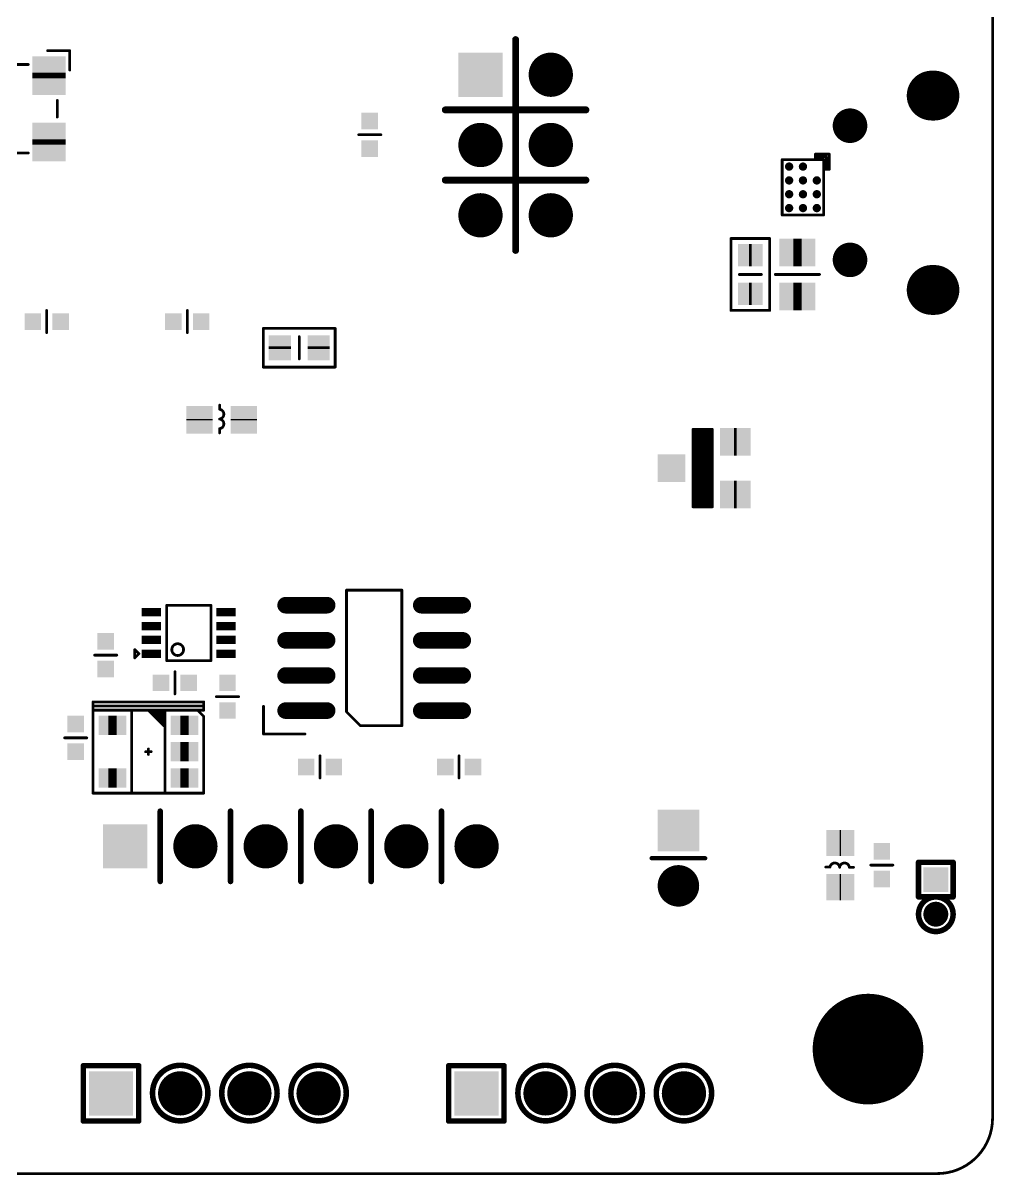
# Model space of a CAD drawing. Extents: x 100 to 205, y 100 to 175.
# Drawn here: x 169.97 to 205.05, y 99.95 to 141.59 of the extents above; entities that cross this region are included whole.
import ezdxf

# ---------------------------------------------------------------- set-up
doc = ezdxf.new("R2010")
doc.units = 0
doc.layers.get('0').update_dxf_attribs({"linetype": 'CONTINUOUS'})
doc.layers.add('MASK-BOTTOM_PHO', color=5, linetype='CONTINUOUS')
doc.layers.add('SILK-BOTTOM_PHO', color=14, linetype='CONTINUOUS')

# ---------------------------------------------------------------- blocks, each defined once
blk = doc.blocks.new('ROUND_1')
at = {"const_width": 0.050038}
blk.add_lwpolyline([(-0.025018, 0, 1), (0.025018, 0, 1)], format="xyb", close=True, dxfattribs=at)
blk = doc.blocks.new('ROUND_6')
at = {"const_width": 0.099948}
blk.add_lwpolyline([(-0.049974, 0, 1), (0.049974, 0, 1)], format="xyb", close=True, dxfattribs=at)
blk = doc.blocks.new('ROUND_22')
at = {"const_width": 0.124968}
blk.add_lwpolyline([(-0.062484, 0, 1), (0.062484, 0, 1)], format="xyb", close=True, dxfattribs=at)
blk = doc.blocks.new('ROUND_61')
at = {"const_width": 0.075056}
blk.add_lwpolyline([(-0.037528, 0, 1), (0.037528, 0, 1)], format="xyb", close=True, dxfattribs=at)
blk = doc.blocks.new('ROUND_32')
at = {"const_width": 1.999996}
blk.add_lwpolyline([(-0.999998, 0, 1), (0.999998, 0, 1)], format="xyb", close=True, dxfattribs=at)
blk = doc.blocks.new('SQUARE_33')
blk.add_solid([(0.499998, 0.499998), (0.499998, -0.499998), (-0.499998, 0.499998), (-0.499998, -0.499998)])
blk = doc.blocks.new('ROUND_11')
at = {"const_width": 0.44996}
blk.add_lwpolyline([(-0.22498, 0, 1), (0.22498, 0, 1)], format="xyb", close=True, dxfattribs=at)
blk = doc.blocks.new('SQUARE_162')
blk.add_solid([(0.44996, 0.44996), (0.44996, -0.44996), (-0.44996, 0.44996), (-0.44996, -0.44996)])
blk = doc.blocks.new('SQUARE_170')
blk.add_solid([(0.799972, 0.799972), (0.799972, -0.799972), (-0.799972, 0.799972), (-0.799972, -0.799972)])
blk = doc.blocks.new('ROUND_171')
at = {"const_width": 0.799972}
blk.add_lwpolyline([(-0.399986, 0, 1), (0.399986, 0, 1)], format="xyb", close=True, dxfattribs=at)
blk = doc.blocks.new('SQUARE_176')
blk.add_solid([(0.750062, 0.750062), (0.750062, -0.750062), (-0.750062, 0.750062), (-0.750062, -0.750062)])
blk = doc.blocks.new('ROUND_177')
at = {"const_width": 0.75006}
blk.add_lwpolyline([(-0.37503, 0, 1), (0.37503, 0, 1)], format="xyb", close=True, dxfattribs=at)
blk = doc.blocks.new('ROUND_187')
at = {"const_width": 0.149986}
blk.add_lwpolyline([(-0.074994, 0, 1), (0.074994, 0, 1)], format="xyb", close=True, dxfattribs=at)
blk = doc.blocks.new('SQUARE_191')
blk.add_solid([(0.299974, 0.299974), (0.299974, -0.299974), (-0.299974, 0.299974), (-0.299974, -0.299974)])
blk = doc.blocks.new('ROUND_230')
at = {"const_width": 0.624966}
blk.add_lwpolyline([(-0.312484, 0, 1), (0.312484, 0, 1)], format="xyb", close=True, dxfattribs=at)
blk = doc.blocks.new('SQUARE_10')
blk.add_solid([(0.350012, 0.350012), (0.350012, -0.350012), (-0.350012, 0.350012), (-0.350012, -0.350012)])
blk = doc.blocks.new('ROUND_45')
at = {"const_width": 0.900048}
blk.add_lwpolyline([(-0.450024, 0, 1), (0.450024, 0, 1)], format="xyb", close=True, dxfattribs=at)
blk = doc.blocks.new('SQUARE_48')
blk.add_solid([(0.599948, 0.599948), (0.599948, -0.599948), (-0.599948, 0.599948), (-0.599948, -0.599948)])
blk = doc.blocks.new('SQUARE_166')
blk.add_solid([(0.47498, 0.47498), (0.47498, -0.47498), (-0.47498, 0.47498), (-0.47498, -0.47498)])
blk = doc.blocks.new('SQUARE_178')
blk.add_solid([(0.149986, 0.149986), (0.149986, -0.149986), (-0.149986, 0.149986), (-0.149986, -0.149986)])
blk = doc.blocks.new('SQUARE_188')
blk.add_solid([(0.40005, 0.40005), (0.40005, -0.40005), (-0.40005, 0.40005), (-0.40005, -0.40005)])
blk = doc.blocks.new('ROUND_219')
at = {"const_width": 0.299974}
blk.add_lwpolyline([(-0.149986, 0, 1), (0.149986, 0, 1)], format="xyb", close=True, dxfattribs=at)

msp = doc.modelspace()

# ---------------------------------------------------------------- linework, layer by layer
at = {"layer": 'MASK-BOTTOM_PHO'}
for points, const_width in [([(205.000098, 172.999908), (205.000098, 102.00005)], 0.100076), ([(170.908726, 139.590018), (170.908726, 139.789916)], 1.199896), ([(202.900026, 138.964924), (202.79995, 138.964924)], 1.800098), ([(202.900026, 138.964924), (202.79995, 138.964924)], 1.800098), ([(170.908726, 137.189972), (170.908726, 137.38987)], 1.199896), ([(198.099934, 133.299962), (197.79996, 133.299962)], 0.999996), ([(196.299836, 133.199886), (196.200014, 133.199886)], 0.8001), ([(202.900026, 131.939792), (202.79995, 131.939792)], 1.800098), ([(202.900026, 131.939792), (202.79995, 131.939792)], 1.800098), ([(196.299836, 131.800092), (196.200014, 131.800092)], 0.8001), ([(198.099934, 131.700016), (197.79996, 131.700016)], 0.999996), ([(179.250086, 129.899918), (179.250086, 129.800096)], 0.8001), ([(180.64988, 129.899918), (180.64988, 129.800096)], 0.8001), ([(176.349914, 127.225044), (176.349914, 127.275082)], 0.94996), ([(177.950114, 127.225044), (177.950114, 127.275082)], 0.94996), ([(195.656454, 126.45009), (195.75653, 126.45009)], 0.999996), ([(195.656454, 124.549916), (195.75653, 124.549916)], 0.999996), ([(180.958998, 120.544844), (179.45862, 120.544844)], 0.599948), ([(185.858912, 120.544844), (184.358788, 120.544844)], 0.599948), ([(174.808896, 120.289828), (174.408846, 120.289828)], 0.299972), ([(177.508916, 120.289828), (177.108866, 120.289828)], 0.299972), ([(174.808896, 119.789956), (174.408846, 119.789956)], 0.299972), ([(177.508916, 119.789956), (177.108866, 119.789956)], 0.299972), ([(180.958998, 119.274844), (179.45862, 119.274844)], 0.599948), ([(185.858912, 119.274844), (184.358788, 119.274844)], 0.599948), ([(174.808896, 119.28983), (174.408846, 119.28983)], 0.299972), ([(177.508916, 119.28983), (177.108866, 119.28983)], 0.299972), ([(174.808896, 118.789958), (174.408846, 118.789958)], 0.299972), ([(177.508916, 118.789958), (177.108866, 118.789958)], 0.299972), ([(180.958998, 118.004844), (179.45862, 118.004844)], 0.599948), ([(185.858912, 118.004844), (184.358788, 118.004844)], 0.599948), ([(180.958998, 116.734844), (179.45862, 116.734844)], 0.599948), ([(185.858912, 116.734844), (184.358788, 116.734844)], 0.599948), ([(173.34992, 116.19992), (173.049946, 116.19992)], 0.700024), ([(175.950118, 116.19992), (175.64989, 116.19992)], 0.700024), ([(175.950118, 115.24996), (175.64989, 115.24996)], 0.700024), ([(173.34992, 114.3), (173.049946, 114.3)], 0.700024), ([(175.950118, 114.3), (175.64989, 114.3)], 0.700024), ([(199.524874, 111.949992), (199.47509, 111.949992)], 0.94996), ([(199.524874, 110.350046), (199.47509, 110.350046)], 0.94996), ([(203.000102, 100.000054), (102.00005, 100.000054)], 0.100076)]:
    msp.add_lwpolyline(points, dxfattribs=dict(at, const_width=const_width))
at = {"layer": 'MASK-BOTTOM_PHO', "const_width": 0.100076}
msp.add_lwpolyline([(203.000102, 100.000054, 0.4142136), (205.000098, 102.00005)], format="xyb", dxfattribs=at)
at = {"layer": 'SILK-BOTTOM_PHO'}
for points, const_width in [([(205.000098, 172.999908), (205.000098, 102.00005)], 0.100076), ([(187.768738, 140.989812), (187.768738, 133.369812)], 0.249936), ([(171.658788, 140.590016), (170.858688, 140.590016)], 0.100076), ([(171.658788, 139.889992), (171.658788, 140.590016)], 0.100076), ([(169.758868, 140.08989), (170.158918, 140.08989)], 0.100076), ([(171.2087, 138.18997), (171.2087, 138.789918)], 0.100076), ([(190.308738, 138.449812), (185.228738, 138.449812)], 0.249936), ([(182.099966, 137.54989), (182.900066, 137.54989)], 0.100076), ([(169.758868, 136.889998), (170.158918, 136.889998)], 0.100076), ([(197.39991, 136.649968), (198.149972, 136.649968)], 0.100076), ([(197.39991, 134.649972), (197.39991, 136.649968)], 0.100076), ([(198.149972, 136.649968), (198.900034, 136.649968)], 0.100076), ([(199.099932, 136.85012), (198.60006, 136.85012)], 0.100076), ([(198.60006, 136.85012), (198.60006, 136.700006)], 0.100076), ([(199.00011, 136.750044), (198.60006, 136.750044)], 0.100076), ([(198.60006, 136.750044), (198.60006, 136.649968)], 0.100076), ([(198.900034, 136.649968), (198.900034, 134.649972)], 0.100076), ([(199.00011, 136.299956), (199.00011, 136.750044)], 0.100076), ([(199.099932, 136.299956), (199.099932, 136.85012)], 0.100076), ([(198.900034, 136.299956), (199.00011, 136.299956)], 0.100076), ([(198.950072, 136.299956), (199.099932, 136.299956)], 0.100076), ([(190.308738, 135.909812), (185.228738, 135.909812)], 0.249936), ([(198.900034, 134.649972), (197.39991, 134.649972)], 0.100076), ([(195.550028, 131.19989), (195.550028, 133.800088)], 0.100076), ([(195.550028, 133.800088), (196.950076, 133.800088)], 0.100076), ([(196.950076, 133.800088), (196.950076, 131.500118)], 0.100076), ([(195.850002, 132.500116), (196.650102, 132.500116)], 0.100076), ([(197.149974, 132.500116), (198.74992, 132.500116)], 0.100076), ([(170.82643, 131.197604), (170.82643, 130.397504)], 0.100076), ([(175.90643, 131.197604), (175.90643, 130.397504)], 0.100076), ([(196.950076, 131.19989), (195.550028, 131.19989)], 0.100076), ([(196.950076, 131.500118), (196.950076, 131.19989)], 0.100076), ([(180.950108, 130.549904), (178.649884, 130.549904)], 0.100076), ([(178.649884, 130.549904), (178.649884, 129.15011)], 0.100076), ([(181.250082, 130.549904), (180.950108, 130.549904)], 0.100076), ([(181.250082, 129.15011), (181.250082, 130.549904)], 0.100076), ([(179.95011, 130.24993), (179.95011, 129.450084)], 0.100076), ([(178.649884, 129.15011), (181.250082, 129.15011)], 0.100076), ([(177.078894, 127.774954), (177.078894, 127.624078)], 0.100076), ([(177.072036, 127.275082), (177.078894, 127.274066)], 0.100076), ([(177.072036, 126.92507), (177.072036, 126.774956)], 0.100076), ([(194.87642, 126.899924), (194.176396, 126.899924)], 0.100076), ([(194.176396, 126.899924), (194.176396, 124.100082)], 0.100076), ([(194.176396, 126.889764), (194.87642, 126.889764)], 0.100076), ([(194.176396, 126.799594), (194.87642, 126.799594)], 0.100076), ([(194.176396, 126.709678), (194.87642, 126.709678)], 0.100076), ([(194.176396, 126.619762), (194.87642, 126.619762)], 0.100076), ([(194.87642, 124.100082), (194.87642, 126.899924)], 0.100076), ([(194.176396, 126.529592), (194.87642, 126.529592)], 0.100076), ([(194.176396, 126.439676), (194.87642, 126.439676)], 0.100076), ([(194.176396, 126.34976), (194.87642, 126.34976)], 0.100076), ([(194.176396, 126.25959), (194.87642, 126.25959)], 0.100076), ([(194.176396, 126.169674), (194.87642, 126.169674)], 0.100076), ([(194.176396, 126.079758), (194.87642, 126.079758)], 0.100076), ([(194.176396, 125.989588), (194.87642, 125.989588)], 0.100076), ([(194.176396, 125.899672), (194.87642, 125.899672)], 0.100076), ([(194.176396, 125.809756), (194.87642, 125.809756)], 0.100076), ([(194.176396, 125.719586), (194.87642, 125.719586)], 0.100076), ([(194.176396, 125.62967), (194.87642, 125.62967)], 0.100076), ([(194.176396, 125.539754), (194.87642, 125.539754)], 0.100076), ([(194.176396, 125.449584), (194.87642, 125.449584)], 0.100076), ([(194.176396, 125.359668), (194.87642, 125.359668)], 0.100076), ([(194.176396, 125.269752), (194.87642, 125.269752)], 0.100076), ([(194.176396, 125.179582), (194.87642, 125.179582)], 0.100076), ([(194.176396, 125.089666), (194.87642, 125.089666)], 0.100076), ([(194.176396, 124.99975), (194.87642, 124.99975)], 0.100076), ([(194.176396, 124.90958), (194.87642, 124.90958)], 0.100076), ([(194.176396, 124.819664), (194.87642, 124.819664)], 0.100076), ([(194.176396, 124.729748), (194.87642, 124.729748)], 0.100076), ([(194.176396, 124.639578), (194.87642, 124.639578)], 0.100076), ([(194.176396, 124.549662), (194.87642, 124.549662)], 0.100076), ([(194.176396, 124.459746), (194.87642, 124.459746)], 0.100076), ([(194.176396, 124.369576), (194.87642, 124.369576)], 0.100076), ([(194.176396, 124.27966), (194.87642, 124.27966)], 0.100076), ([(194.176396, 124.189744), (194.87642, 124.189744)], 0.100076), ([(194.176396, 124.100082), (194.87642, 124.100082)], 0.100076), ([(183.658764, 121.089928), (181.658768, 121.089928)], 0.100076), ([(181.658768, 121.089928), (181.658768, 116.689886)], 0.100076), ([(183.658764, 116.190014), (183.658764, 121.089928)], 0.100076), ([(176.758854, 120.540018), (175.158908, 120.540018)], 0.100076), ([(175.158908, 120.540018), (175.158908, 118.540022)], 0.100076), ([(176.758854, 119.54002), (176.758854, 120.540018)], 0.100076), ([(176.758854, 118.540022), (176.758854, 119.54002)], 0.100076), ([(173.35881, 118.73992), (172.55871, 118.73992)], 0.100076), ([(174.15891, 118.789958), (174.008796, 118.939818)], 0.100076), ([(174.008796, 118.939818), (174.008796, 118.639844)], 0.100076), ([(174.008796, 118.639844), (174.15891, 118.789958)], 0.100076), ([(175.158908, 118.540022), (176.758854, 118.540022)], 0.100076), ([(175.458882, 117.339872), (175.458882, 118.139972)], 0.100076), ([(172.500036, 116.800122), (172.500036, 117.050058)], 0.100076), ([(172.500036, 117.050058), (176.500028, 117.050058)], 0.100076), ([(176.500028, 117.050058), (176.500028, 116.750084)], 0.100076), ([(176.958752, 117.239796), (177.758852, 117.239796)], 0.100076), ([(172.500036, 116.750084), (172.500036, 113.75009)], 0.100076), ([(176.274984, 116.750084), (172.500036, 116.750084)], 0.100076), ([(172.524928, 116.899944), (176.474882, 116.899944)], 0.100076), ([(173.900084, 116.750084), (173.900084, 113.75009)], 0.100076), ([(175.09998, 116.750084), (173.900084, 116.750084)], 0.100076), ([(174.524924, 116.724938), (175.062388, 116.187474)], 0.100076), ([(174.600108, 116.724938), (175.062388, 116.262404)], 0.100076), ([(174.675038, 116.724938), (175.062388, 116.337588)], 0.100076), ([(174.775114, 116.724938), (175.087534, 116.412518)], 0.100076), ([(174.850044, 116.750084), (175.075088, 116.52504)], 0.100076), ([(174.95012, 116.750084), (175.075088, 116.625116)], 0.100076), ([(175.09998, 113.75009), (175.09998, 116.750084)], 0.100076), ([(176.500028, 116.750084), (175.999902, 116.750084)], 0.100076), ([(176.500028, 116.52504), (176.274984, 116.750084)], 0.100076), ([(178.658774, 115.889786), (178.658774, 116.889784)], 0.100076), ([(181.658768, 116.689886), (182.158894, 116.190014)], 0.100076), ([(176.500028, 113.75009), (176.500028, 116.52504)], 0.100076), ([(182.158894, 116.190014), (183.658764, 116.190014)], 0.100076), ([(171.474892, 115.750086), (172.274992, 115.750086)], 0.100076), ([(180.158898, 115.889786), (178.658774, 115.889786)], 0.100076), ([(174.500032, 115.350036), (174.500032, 115.149884)], 0.100076), ([(174.399956, 115.24996), (174.600108, 115.24996)], 0.100076), ([(180.699918, 115.1001), (180.699918, 114.3)], 0.100076), ([(185.725054, 114.3), (185.725054, 115.1001)], 0.100076), ([(172.500036, 113.75009), (176.500028, 113.75009)], 0.100076), ([(173.900084, 113.75009), (175.09998, 113.75009)], 0.100076), ([(174.928784, 113.09985), (174.928784, 110.55985)], 0.199898), ([(177.468784, 113.09985), (177.468784, 110.55985)], 0.199898), ([(180.008784, 113.09985), (180.008784, 110.55985)], 0.199898), ([(182.548784, 113.09985), (182.548784, 110.55985)], 0.199898), ([(185.088784, 113.09985), (185.088784, 110.55985)], 0.199898), ([(194.61988, 111.400082), (192.680082, 111.400082)], 0.150114), ([(201.399902, 111.149892), (200.600056, 111.149892)], 0.100076), ([(202.32497, 110.624874), (202.32497, 111.249968)], 0.199898), ([(202.32497, 111.249968), (203.574904, 111.249968)], 0.199898), ([(203.574904, 111.249968), (203.574904, 110.624874)], 0.199898), ([(198.974964, 111.079026), (199.126094, 111.079026)], 0.100076), ([(199.47509, 111.071914), (199.476106, 111.079026)], 0.100076), ([(199.825102, 111.071914), (199.974962, 111.071914)], 0.100076), ([(202.32497, 110.624874), (202.32497, 110.000034)], 0.199898), ([(203.574904, 110.000034), (203.574904, 110.624874)], 0.199898), ([(202.32497, 110.000034), (203.574904, 110.000034)], 0.199898), ([(172.150024, 102.948486), (172.150024, 103.8987)], 0.199898), ([(172.150024, 103.8987), (174.15002, 103.8987)], 0.199898), ([(174.15002, 103.8987), (174.15002, 101.898704)], 0.199898), ([(185.35015, 102.948486), (185.35015, 103.8987)], 0.199898), ([(185.35015, 103.8987), (187.350146, 103.8987)], 0.199898), ([(187.350146, 103.8987), (187.350146, 101.898704)], 0.199898), ([(172.150024, 101.898704), (172.150024, 102.948486)], 0.199898), ([(185.35015, 101.898704), (185.35015, 102.948486)], 0.199898), ([(174.15002, 101.898704), (172.150024, 101.898704)], 0.199898), ([(187.350146, 101.898704), (185.35015, 101.898704)], 0.199898), ([(203.000102, 100.000054), (102.00005, 100.000054)], 0.100076)]:
    msp.add_lwpolyline(points, dxfattribs=dict(at, const_width=const_width))
for points, const_width in [([(177.174906, 127.32512, 0.6098475), (177.078894, 127.624078)], 0.100076), ([(177.072036, 127.275082, 0.1664542), (177.174928, 127.325096)], 0.100076), ([(177.072036, 126.92507, 0.1664542), (177.174928, 126.975084)], 0.100076), ([(177.174906, 126.975108, 0.6098475), (177.078894, 127.274066)], 0.100076), ([(199.425052, 111.175038, 0.6090206), (199.126094, 111.079026)], 0.100076), ([(199.47509, 111.071914, 0.1665025), (199.424998, 111.174984)], 0.100076), ([(199.775064, 111.175038, 0.6090206), (199.476106, 111.079026)], 0.100076), ([(199.825102, 111.071914, 0.1665025), (199.77501, 111.174984)], 0.100076), ([(203.574904, 109.37494, 1), (202.32497, 109.37494)], 0.199898), ([(202.32497, 109.37494, 1), (203.574904, 109.37494)], 0.199898), ([(176.650142, 102.898448, 1.0140676), (174.650146, 102.898448)], 0.199898), ([(179.15001, 102.898448, 1.0140676), (177.150014, 102.898448)], 0.199898), ([(181.650132, 102.898448, 1.0140676), (179.650136, 102.898448)], 0.199898), ([(189.850014, 102.898448, 1.0140676), (187.850018, 102.898448)], 0.199898), ([(192.350136, 102.898448, 1.0140676), (190.35014, 102.898448)], 0.199898), ([(194.850004, 102.898448, 1.0140676), (192.850008, 102.898448)], 0.199898), ([(174.650146, 102.898448, 0.9929132), (176.650142, 102.898448)], 0.199898), ([(177.150014, 102.898448, 0.9929132), (179.15001, 102.898448)], 0.199898), ([(179.650136, 102.898448, 0.9929132), (181.650132, 102.898448)], 0.199898), ([(187.850018, 102.898448, 0.9929132), (189.850014, 102.898448)], 0.199898), ([(190.35014, 102.898448, 0.9929132), (192.350136, 102.898448)], 0.199898), ([(192.850008, 102.898448, 0.9929132), (194.850004, 102.898448)], 0.199898), ([(203.000102, 100.000054, 0.4142136), (205.000098, 102.00005)], 0.100076)]:
    msp.add_lwpolyline(points, format="xyb", dxfattribs=dict(at, const_width=const_width))
at = {"layer": 'SILK-BOTTOM_PHO', "const_width": 0.100076}
msp.add_lwpolyline([(175.34636, 118.939818, 1), (175.771048, 118.939818, 1)], format="xyb", close=True, dxfattribs=at)

# ---------------------------------------------------------------- block references
at = {"layer": 'MASK-BOTTOM_PHO'}
for name, p in [('SQUARE_48', (170.908726, 139.789916)), ('SQUARE_170', (186.498738, 139.719812)), ('ROUND_171', (189.038738, 139.719812)), ('SQUARE_48', (170.908726, 139.590018)), ('ROUND_45', (202.79995, 138.964924)), ('ROUND_45', (202.79995, 138.964924)), ('ROUND_45', (202.900026, 138.964924)), ('ROUND_45', (202.900026, 138.964924)), ('SQUARE_191', (182.500016, 138.050016)), ('ROUND_230', (199.849994, 137.877296)), ('ROUND_230', (199.849994, 137.877296)), ('SQUARE_48', (170.908726, 137.38987)), ('ROUND_171', (186.498738, 137.179812)), ('ROUND_171', (189.038738, 137.179812)), ('SQUARE_48', (170.908726, 137.189972)), ('SQUARE_191', (182.500016, 137.050018)), ('ROUND_187', (197.6501, 136.400032)), ('ROUND_187', (198.149972, 136.400032)), ('ROUND_187', (197.6501, 135.899906)), ('ROUND_187', (198.149972, 135.899906)), ('ROUND_187', (198.650098, 135.899906)), ('ROUND_171', (186.498738, 134.639812)), ('ROUND_171', (189.038738, 134.639812)), ('ROUND_187', (197.6501, 135.400034)), ('ROUND_187', (198.149972, 135.400034)), ('ROUND_187', (198.650098, 135.400034)), ('ROUND_187', (197.6501, 134.899908)), ('ROUND_187', (198.149972, 134.899908)), ('ROUND_187', (198.650098, 134.899908)), ('SQUARE_33', (197.79996, 133.299962)), ('SQUARE_33', (198.099934, 133.299962)), ('SQUARE_188', (196.200014, 133.199886)), ('SQUARE_188', (196.299836, 133.199886)), ('ROUND_230', (199.849994, 133.02742)), ('ROUND_230', (199.849994, 133.02742)), ('ROUND_45', (202.79995, 131.939792)), ('ROUND_45', (202.79995, 131.939792)), ('ROUND_45', (202.900026, 131.939792)), ('ROUND_45', (202.900026, 131.939792)), ('SQUARE_188', (196.200014, 131.800092)), ('SQUARE_188', (196.299836, 131.800092)), ('SQUARE_33', (197.79996, 131.700016)), ('SQUARE_33', (198.099934, 131.700016)), ('SQUARE_191', (170.326558, 130.797554)), ('SQUARE_191', (171.326556, 130.797554)), ('SQUARE_191', (175.406558, 130.797554)), ('SQUARE_191', (176.406556, 130.797554)), ('SQUARE_188', (179.250086, 129.899918)), ('SQUARE_188', (179.250086, 129.800096)), ('SQUARE_188', (180.64988, 129.899918)), ('SQUARE_188', (180.64988, 129.800096)), ('SQUARE_166', (176.349914, 127.275082)), ('SQUARE_166', (176.349914, 127.225044)), ('SQUARE_166', (177.950114, 127.275082)), ('SQUARE_166', (177.950114, 127.225044)), ('SQUARE_33', (195.656454, 126.45009)), ('SQUARE_33', (195.75653, 126.45009)), ('SQUARE_33', (193.396616, 125.499876)), ('SQUARE_33', (195.656454, 124.549916)), ('SQUARE_33', (195.75653, 124.549916)), ('ROUND_219', (179.45862, 120.544844)), ('ROUND_219', (180.958998, 120.544844)), ('ROUND_219', (184.358788, 120.544844)), ('ROUND_219', (185.858912, 120.544844)), ('SQUARE_178', (174.408846, 120.289828)), ('SQUARE_178', (174.808896, 120.289828)), ('SQUARE_178', (177.108866, 120.289828)), ('SQUARE_178', (177.508916, 120.289828)), ('SQUARE_178', (174.408846, 119.789956)), ('SQUARE_178', (174.808896, 119.789956)), ('SQUARE_178', (177.108866, 119.789956)), ('SQUARE_178', (177.508916, 119.789956)), ('SQUARE_191', (172.95876, 119.239792)), ('ROUND_219', (179.45862, 119.274844)), ('ROUND_219', (180.958998, 119.274844)), ('ROUND_219', (184.358788, 119.274844)), ('ROUND_219', (185.858912, 119.274844)), ('SQUARE_178', (174.408846, 119.28983)), ('SQUARE_178', (174.808896, 119.28983)), ('SQUARE_178', (177.108866, 119.28983)), ('SQUARE_178', (177.508916, 119.28983)), ('SQUARE_178', (174.408846, 118.789958)), ('SQUARE_178', (174.808896, 118.789958)), ('SQUARE_178', (177.108866, 118.789958)), ('SQUARE_178', (177.508916, 118.789958)), ('SQUARE_191', (172.95876, 118.239794)), ('ROUND_219', (179.45862, 118.004844)), ('ROUND_219', (180.958998, 118.004844)), ('ROUND_219', (184.358788, 118.004844)), ('ROUND_219', (185.858912, 118.004844)), ('SQUARE_191', (174.958756, 117.739922)), ('SQUARE_191', (175.958754, 117.739922)), ('SQUARE_191', (177.358802, 117.739922)), ('SQUARE_191', (177.358802, 116.739924)), ('ROUND_219', (179.45862, 116.734844)), ('ROUND_219', (180.958998, 116.734844)), ('ROUND_219', (184.358788, 116.734844)), ('ROUND_219', (185.858912, 116.734844)), ('SQUARE_191', (171.874942, 116.249958)), ('SQUARE_10', (173.049946, 116.19992)), ('SQUARE_10', (173.34992, 116.19992)), ('SQUARE_10', (175.64989, 116.19992)), ('SQUARE_10', (175.950118, 116.19992)), ('SQUARE_191', (171.874942, 115.24996)), ('SQUARE_10', (175.64989, 115.24996)), ('SQUARE_10', (175.950118, 115.24996)), ('SQUARE_191', (180.200046, 114.70005)), ('SQUARE_191', (181.200044, 114.70005)), ('SQUARE_191', (185.224928, 114.70005)), ('SQUARE_191', (186.224926, 114.70005)), ('SQUARE_10', (173.049946, 114.3)), ('SQUARE_10', (173.34992, 114.3)), ('SQUARE_10', (175.64989, 114.3)), ('SQUARE_10', (175.950118, 114.3)), ('SQUARE_176', (193.650108, 112.40008)), ('SQUARE_170', (173.658784, 111.82985)), ('ROUND_171', (176.198784, 111.82985)), ('ROUND_171', (178.738784, 111.82985)), ('ROUND_171', (181.278784, 111.82985)), ('ROUND_171', (183.818784, 111.82985)), ('ROUND_171', (186.358784, 111.82985)), ('SQUARE_166', (199.47509, 111.949992)), ('SQUARE_166', (199.524874, 111.949992)), ('SQUARE_191', (201.000106, 111.650018)), ('ROUND_177', (193.650108, 110.400084)), ('SQUARE_166', (199.47509, 110.350046)), ('SQUARE_166', (199.524874, 110.350046)), ('SQUARE_191', (201.000106, 110.65002)), ('SQUARE_162', (202.950064, 110.624874)), ('ROUND_11', (202.950064, 109.37494)), ('ROUND_32', (200.49998, 104.499918)), ('SQUARE_170', (173.150022, 102.898702)), ('ROUND_171', (175.650144, 102.898702)), ('ROUND_171', (178.150012, 102.898702)), ('ROUND_171', (180.650134, 102.898702)), ('SQUARE_170', (186.350148, 102.898702)), ('ROUND_171', (188.850016, 102.898702)), ('ROUND_171', (191.350138, 102.898702)), ('ROUND_171', (193.850006, 102.898702)), ('ROUND_1', (205.000098, 102.00005)), ('ROUND_1', (205.000098, 102.00005)), ('ROUND_1', (203.000102, 100.000054)), ('ROUND_1', (203.000102, 100.000054))]:
    msp.add_blockref(name, p, dxfattribs=at)
at = {"layer": 'SILK-BOTTOM_PHO'}
for name, p in [('ROUND_22', (187.768738, 140.989812)), ('ROUND_1', (170.858688, 140.590016)), ('ROUND_1', (171.658788, 140.590016)), ('ROUND_1', (170.158918, 140.08989)), ('ROUND_1', (171.658788, 139.889992)), ('ROUND_1', (171.2087, 138.789918)), ('ROUND_22', (185.228738, 138.449812)), ('ROUND_22', (190.308738, 138.449812)), ('ROUND_1', (171.2087, 138.18997)), ('ROUND_1', (182.099966, 137.54989)), ('ROUND_1', (182.900066, 137.54989)), ('ROUND_1', (170.158918, 136.889998)), ('ROUND_1', (197.39991, 136.649968)), ('ROUND_1', (197.39991, 136.649968)), ('ROUND_1', (198.149972, 136.649968)), ('ROUND_1', (198.60006, 136.85012)), ('ROUND_1', (198.60006, 136.750044)), ('ROUND_1', (198.60006, 136.700006)), ('ROUND_1', (198.60006, 136.649968)), ('ROUND_1', (198.900034, 136.649968)), ('ROUND_1', (199.00011, 136.750044)), ('ROUND_1', (199.099932, 136.85012)), ('ROUND_1', (198.900034, 136.299956)), ('ROUND_1', (198.950072, 136.299956)), ('ROUND_1', (199.00011, 136.299956)), ('ROUND_1', (199.099932, 136.299956)), ('ROUND_22', (185.228738, 135.909812)), ('ROUND_22', (190.308738, 135.909812)), ('ROUND_1', (197.39991, 134.649972)), ('ROUND_1', (198.900034, 134.649972)), ('ROUND_1', (195.550028, 133.800088)), ('ROUND_1', (196.950076, 133.800088)), ('ROUND_22', (187.768738, 133.369812)), ('ROUND_1', (195.850002, 132.500116)), ('ROUND_1', (196.650102, 132.500116)), ('ROUND_1', (197.149974, 132.500116)), ('ROUND_1', (198.74992, 132.500116)), ('ROUND_1', (170.82643, 131.197604)), ('ROUND_1', (175.90643, 131.197604)), ('ROUND_1', (195.550028, 131.19989)), ('ROUND_1', (196.950076, 131.500118)), ('ROUND_1', (196.950076, 131.500118)), ('ROUND_1', (196.950076, 131.19989)), ('ROUND_1', (170.82643, 130.397504)), ('ROUND_1', (175.90643, 130.397504)), ('ROUND_1', (178.649884, 130.549904)), ('ROUND_1', (180.950108, 130.549904)), ('ROUND_1', (181.250082, 130.549904)), ('ROUND_1', (181.250082, 130.549904)), ('ROUND_1', (179.95011, 130.24993)), ('ROUND_1', (179.95011, 129.450084)), ('ROUND_1', (178.649884, 129.15011)), ('ROUND_1', (181.250082, 129.15011)), ('ROUND_1', (177.078894, 127.774954)), ('ROUND_1', (177.078894, 127.624078)), ('ROUND_1', (177.078894, 127.624078)), ('ROUND_1', (177.072036, 127.275082)), ('ROUND_1', (177.072036, 127.275082)), ('ROUND_1', (177.078894, 127.274066)), ('ROUND_1', (177.078894, 127.274066)), ('ROUND_1', (177.174906, 127.32512)), ('ROUND_1', (177.174906, 126.975108)), ('ROUND_1', (177.174928, 127.325096)), ('ROUND_1', (177.174928, 126.975084)), ('ROUND_1', (177.072036, 126.92507)), ('ROUND_1', (177.072036, 126.92507)), ('ROUND_1', (177.072036, 126.774956)), ('ROUND_1', (194.176396, 126.899924)), ('ROUND_1', (194.176396, 126.889764)), ('ROUND_1', (194.176396, 126.799594)), ('ROUND_1', (194.176396, 126.709678)), ('ROUND_1', (194.176396, 126.619762)), ('ROUND_1', (194.87642, 126.899924)), ('ROUND_1', (194.87642, 126.889764)), ('ROUND_1', (194.87642, 126.799594)), ('ROUND_1', (194.87642, 126.709678)), ('ROUND_1', (194.87642, 126.619762)), ('ROUND_1', (194.176396, 126.529592)), ('ROUND_1', (194.176396, 126.439676)), ('ROUND_1', (194.176396, 126.34976)), ('ROUND_1', (194.176396, 126.25959)), ('ROUND_1', (194.176396, 126.169674)), ('ROUND_1', (194.87642, 126.529592)), ('ROUND_1', (194.87642, 126.439676)), ('ROUND_1', (194.87642, 126.34976)), ('ROUND_1', (194.87642, 126.25959)), ('ROUND_1', (194.87642, 126.169674)), ('ROUND_1', (194.176396, 126.079758)), ('ROUND_1', (194.176396, 125.989588)), ('ROUND_1', (194.176396, 125.899672)), ('ROUND_1', (194.176396, 125.809756)), ('ROUND_1', (194.176396, 125.719586)), ('ROUND_1', (194.87642, 126.079758)), ('ROUND_1', (194.87642, 125.989588)), ('ROUND_1', (194.87642, 125.899672)), ('ROUND_1', (194.87642, 125.809756)), ('ROUND_1', (194.87642, 125.719586)), ('ROUND_1', (194.176396, 125.62967)), ('ROUND_1', (194.176396, 125.539754)), ('ROUND_1', (194.176396, 125.449584)), ('ROUND_1', (194.176396, 125.359668)), ('ROUND_1', (194.87642, 125.62967)), ('ROUND_1', (194.87642, 125.539754)), ('ROUND_1', (194.87642, 125.449584)), ('ROUND_1', (194.87642, 125.359668)), ('ROUND_1', (194.176396, 125.269752)), ('ROUND_1', (194.176396, 125.179582)), ('ROUND_1', (194.176396, 125.089666)), ('ROUND_1', (194.176396, 124.99975)), ('ROUND_1', (194.176396, 124.90958)), ('ROUND_1', (194.87642, 125.269752)), ('ROUND_1', (194.87642, 125.179582)), ('ROUND_1', (194.87642, 125.089666)), ('ROUND_1', (194.87642, 124.99975)), ('ROUND_1', (194.87642, 124.90958)), ('ROUND_1', (194.176396, 124.819664)), ('ROUND_1', (194.176396, 124.729748)), ('ROUND_1', (194.176396, 124.639578)), ('ROUND_1', (194.176396, 124.549662)), ('ROUND_1', (194.176396, 124.459746)), ('ROUND_1', (194.87642, 124.819664)), ('ROUND_1', (194.87642, 124.729748)), ('ROUND_1', (194.87642, 124.639578)), ('ROUND_1', (194.87642, 124.549662)), ('ROUND_1', (194.87642, 124.459746)), ('ROUND_1', (194.176396, 124.369576)), ('ROUND_1', (194.176396, 124.27966)), ('ROUND_1', (194.176396, 124.189744)), ('ROUND_1', (194.176396, 124.100082)), ('ROUND_1', (194.87642, 124.369576)), ('ROUND_1', (194.87642, 124.27966)), ('ROUND_1', (194.87642, 124.189744)), ('ROUND_1', (194.87642, 124.100082)), ('ROUND_1', (194.87642, 124.100082)), ('ROUND_1', (181.658768, 121.089928)), ('ROUND_1', (183.658764, 121.089928)), ('ROUND_1', (175.158908, 120.540018)), ('ROUND_1', (176.758854, 120.540018)), ('ROUND_1', (176.758854, 119.54002)), ('ROUND_1', (176.758854, 119.54002)), ('ROUND_1', (172.55871, 118.73992)), ('ROUND_1', (173.35881, 118.73992)), ('ROUND_1', (174.008796, 118.939818)), ('ROUND_1', (174.008796, 118.639844)), ('ROUND_1', (174.15891, 118.789958)), ('ROUND_1', (174.15891, 118.789958)), ('ROUND_1', (175.158908, 118.540022)), ('ROUND_1', (176.758854, 118.540022)), ('ROUND_1', (175.458882, 118.139972)), ('ROUND_1', (172.500036, 117.050058)), ('ROUND_1', (175.458882, 117.339872)), ('ROUND_1', (176.500028, 117.050058)), ('ROUND_1', (176.958752, 117.239796)), ('ROUND_1', (177.758852, 117.239796)), ('ROUND_1', (172.500036, 116.800122)), ('ROUND_1', (172.500036, 116.750084)), ('ROUND_1', (172.500036, 116.750084)), ('ROUND_1', (172.524928, 116.899944)), ('ROUND_1', (173.900084, 116.750084)), ('ROUND_1', (173.900084, 116.750084)), ('ROUND_1', (174.524924, 116.724938)), ('ROUND_1', (174.600108, 116.724938)), ('ROUND_1', (174.675038, 116.724938)), ('ROUND_1', (174.775114, 116.724938)), ('ROUND_1', (174.850044, 116.750084)), ('ROUND_1', (174.95012, 116.750084)), ('ROUND_1', (175.075088, 116.625116)), ('ROUND_1', (175.09998, 116.750084)), ('ROUND_1', (175.999902, 116.750084)), ('ROUND_1', (176.274984, 116.750084)), ('ROUND_1', (176.474882, 116.899944)), ('ROUND_1', (176.500028, 116.750084)), ('ROUND_1', (178.658774, 116.889784)), ('ROUND_1', (181.658768, 116.689886)), ('ROUND_1', (175.062388, 116.337588)), ('ROUND_1', (175.062388, 116.262404)), ('ROUND_1', (175.062388, 116.187474)), ('ROUND_1', (175.075088, 116.52504)), ('ROUND_1', (175.087534, 116.412518)), ('ROUND_1', (176.500028, 116.52504)), ('ROUND_1', (182.158894, 116.190014)), ('ROUND_1', (183.658764, 116.190014)), ('ROUND_1', (183.658764, 116.190014)), ('ROUND_1', (171.474892, 115.750086)), ('ROUND_1', (172.274992, 115.750086)), ('ROUND_1', (178.658774, 115.889786)), ('ROUND_1', (180.158898, 115.889786)), ('ROUND_1', (174.500032, 115.350036)), ('ROUND_1', (174.399956, 115.24996)), ('ROUND_1', (174.500032, 115.149884)), ('ROUND_1', (174.600108, 115.24996)), ('ROUND_1', (180.699918, 115.1001)), ('ROUND_1', (185.725054, 115.1001)), ('ROUND_1', (180.699918, 114.3)), ('ROUND_1', (185.725054, 114.3)), ('ROUND_1', (172.500036, 113.75009)), ('ROUND_1', (173.900084, 113.75009)), ('ROUND_1', (175.09998, 113.75009)), ('ROUND_1', (176.500028, 113.75009)), ('ROUND_6', (174.928784, 113.09985)), ('ROUND_6', (177.468784, 113.09985)), ('ROUND_6', (180.008784, 113.09985)), ('ROUND_6', (182.548784, 113.09985)), ('ROUND_6', (185.088784, 113.09985)), ('ROUND_61', (192.680082, 111.400082)), ('ROUND_61', (194.61988, 111.400082)), ('ROUND_1', (199.424998, 111.174984)), ('ROUND_1', (199.425052, 111.175038)), ('ROUND_1', (199.77501, 111.174984)), ('ROUND_1', (199.775064, 111.175038)), ('ROUND_1', (200.600056, 111.149892)), ('ROUND_1', (201.399902, 111.149892)), ('ROUND_6', (202.32497, 111.249968)), ('ROUND_6', (203.574904, 111.249968)), ('ROUND_1', (198.974964, 111.079026)), ('ROUND_1', (199.126094, 111.079026)), ('ROUND_1', (199.126094, 111.079026)), ('ROUND_1', (199.47509, 111.071914)), ('ROUND_1', (199.47509, 111.071914)), ('ROUND_1', (199.476106, 111.079026)), ('ROUND_1', (199.476106, 111.079026)), ('ROUND_1', (199.825102, 111.071914)), ('ROUND_1', (199.825102, 111.071914)), ('ROUND_1', (199.974962, 111.071914)), ('ROUND_6', (174.928784, 110.55985)), ('ROUND_6', (177.468784, 110.55985)), ('ROUND_6', (180.008784, 110.55985)), ('ROUND_6', (182.548784, 110.55985)), ('ROUND_6', (185.088784, 110.55985)), ('ROUND_6', (202.32497, 110.624874)), ('ROUND_6', (202.32497, 110.624874)), ('ROUND_6', (203.574904, 110.624874)), ('ROUND_6', (203.574904, 110.624874)), ('ROUND_6', (202.32497, 110.000034)), ('ROUND_6', (203.574904, 110.000034)), ('ROUND_6', (202.32497, 109.37494)), ('ROUND_6', (202.32497, 109.37494)), ('ROUND_6', (203.574904, 109.37494)), ('ROUND_6', (203.574904, 109.37494)), ('ROUND_6', (172.150024, 103.8987)), ('ROUND_6', (174.15002, 103.8987)), ('ROUND_6', (185.35015, 103.8987)), ('ROUND_6', (187.350146, 103.8987)), ('ROUND_6', (172.150024, 102.948486)), ('ROUND_6', (172.150024, 102.948486)), ('ROUND_6', (174.650146, 102.898448)), ('ROUND_6', (174.650146, 102.898448)), ('ROUND_6', (176.650142, 102.898448)), ('ROUND_6', (176.650142, 102.898448)), ('ROUND_6', (177.150014, 102.898448)), ('ROUND_6', (177.150014, 102.898448)), ('ROUND_6', (179.15001, 102.898448)), ('ROUND_6', (179.15001, 102.898448)), ('ROUND_6', (179.650136, 102.898448)), ('ROUND_6', (179.650136, 102.898448)), ('ROUND_6', (181.650132, 102.898448)), ('ROUND_6', (181.650132, 102.898448)), ('ROUND_6', (185.35015, 102.948486)), ('ROUND_6', (185.35015, 102.948486)), ('ROUND_6', (187.850018, 102.898448)), ('ROUND_6', (187.850018, 102.898448)), ('ROUND_6', (189.850014, 102.898448)), ('ROUND_6', (189.850014, 102.898448)), ('ROUND_6', (190.35014, 102.898448)), ('ROUND_6', (190.35014, 102.898448)), ('ROUND_6', (192.350136, 102.898448)), ('ROUND_6', (192.350136, 102.898448)), ('ROUND_6', (192.850008, 102.898448)), ('ROUND_6', (192.850008, 102.898448)), ('ROUND_6', (194.850004, 102.898448)), ('ROUND_6', (194.850004, 102.898448)), ('ROUND_1', (205.000098, 102.00005)), ('ROUND_1', (205.000098, 102.00005)), ('ROUND_6', (172.150024, 101.898704)), ('ROUND_6', (174.15002, 101.898704)), ('ROUND_6', (185.35015, 101.898704)), ('ROUND_6', (187.350146, 101.898704)), ('ROUND_1', (203.000102, 100.000054)), ('ROUND_1', (203.000102, 100.000054))]:
    msp.add_blockref(name, p, dxfattribs=at)

doc.saveas('drawing.dxf')
